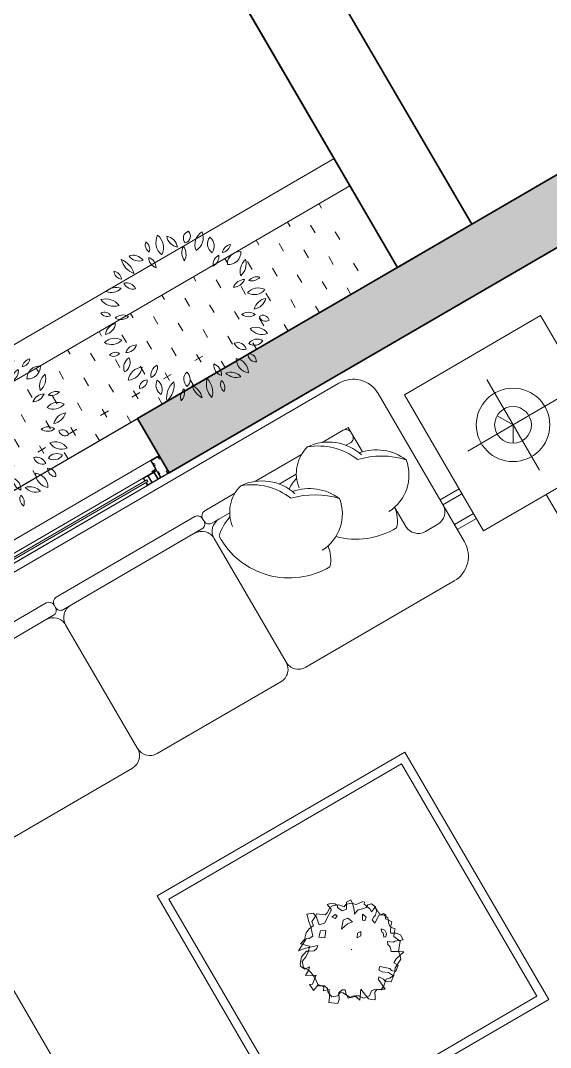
# Model space of a CAD drawing. Header units: millimetres. Extents: x 403824132 to 733479728, y 1974822364 to 2151530530.
# Drawn here: x 568652169 to 568654026, y 2063077320 to 2063080921 of the extents above; entities that cross this region are included whole.
import ezdxf

# ---------------------------------------------------------------- set-up
doc = ezdxf.new("R2010")
doc.units = ezdxf.units.MM
doc.linetypes.add('HIDDEN', pattern=[0.75, 0.5, -0.25])
for name, color, linetype, lineweight in [('A-DIM', 251, 'Continuous', 15), ('A-HATCH', 251, 'Continuous', 5), ('A-TUONG', 255, 'Continuous', 35), ('E- THAY', 9, 'Continuous', 20), ('E-NoiThat', 32, 'Continuous', 9), ('i_Cay', 114, 'Continuous', 13), ('i_Hatch', 250, 'Continuous', 13), ('i_ThietBi', 32, 'Continuous', 13), ('LD-CUA', 146, 'Continuous', 13), ('LD-KHUAT', 33, 'HIDDEN', 9), ('LD-THAY', 9, 'Continuous', 13)]:
    doc.layers.add(name, color=color, linetype=linetype, lineweight=lineweight)

# ---------------------------------------------------------------- blocks, each defined once
blk = doc.blocks.new('mb-cay40')
at = {"color": 0, "linetype": 'ByBlock'}
for centre, radius, start, end in [((-426.9131589077006, 693.7752466762759), 54.12369999999999, 146.8150690002197, 244.0193430003837), ((-495.9196589076018, 674.7454466763011), 54.12369999999999, 326.8150690002197, 64.01934300038363), ((-299.5701589075907, 710.3054466762878), 100.1777, 149.4737229998766, 231.7585850006217), ((-447.8704589076224, 682.5084466762783), 100.1777, 329.4737229998766, 51.75858500062168), ((-230.6878589075932, 779.3904466762833), 98.06469999999999, 192.3059549999538, 259.6848969996826), ((-344.058958907699, 662.0099466762913), 98.06469999999999, 12.30595499995376, 79.68489699968265), ((-136.2343589076481, 736.8957466763095), 62.92479999999998, 125.4093320002077, 202.7100880001333), ((-230.740058907686, 763.8882466762698), 62.92479999999998, 305.4093320002077, 22.71008800013334), ((16.26654109236551, 684.2603466763248), 136.5301, 133.811686000385, 194.307733999988), ((-210.5471589076042, 749.0423466762695), 136.5301, 313.811686000385, 14.30773399998799), ((112.6560410923557, 711.3373466763078), 137.2196, 163.4642290000644, 212.7905639999698), ((-134.2428589076444, 676.0780466762808), 137.2196, 343.4642290000643, 32.79056399996983), ((-147.5025589076395, 637.821246676278), 79.6564, 145.524785000142, 220.8327340004014), ((-273.4387589076068, 630.8271466763035), 79.6564, 325.524785000142, 40.83273400040141), ((138.3718410924193, 615.5002466762926), 80.63699999999999, 104.100357000399, 168.4650159999594), ((39.71864109238959, 709.8323466762886), 80.63699999999999, 284.100357000399, 348.4650159999595), ((-541.5223589077068, 596.8183466762894), 98.14920000000001, 183.3189289998474, 263.1903650005937), ((-651.1445589076611, 493.6793466763265), 98.14920000000001, 3.318928999847402, 83.19036500059372), ((-554.1702589076594, 555.716446676277), 69.85239999999999, 25.45365099951863, 116.6851969996846), ((-522.4680589076888, 648.1498466762605), 69.85239999999999, 205.4536509995186, 296.6851969996846), ((-390.4405589076341, 597.053746676309), 66.85079999999999, 168.8066020001733, 257.6390980002616), ((-470.3303589076386, 544.7297466762902), 66.85079999999999, 348.8066020001733, 77.63909800026163), ((48.89724109234521, 562.139746676261), 68.7981, 103.8913859995158, 198.9039470000852), ((-32.70725890767062, 606.6362466762985), 68.7981, 283.8913859995158, 18.90394700008519), ((230.3510410923918, 506.037146676299), 141.3623, 100.3005049996434, 160.4476489999013), ((71.86314109229716, 692.4305466762962), 141.3623, 280.3005049996434, 340.4476489999013), ((259.9547410923115, 520.9738466762719), 76.85969999999999, 122.5817349996012, 207.1799879998302), ((150.1931410923426, 550.6291466762632), 76.85969999999999, 302.5817349996012, 27.17998799983019), ((-653.7485589076532, 502.9852466762604), 44.2471, 163.4933459999228, 274.4697339999847), ((-692.7238589076442, 471.4445466763245), 44.2471, 343.4933459999227, 94.46973399998471), ((-620.4297589075868, 356.9077466762828), 75.7726, 22.57230600034306, 98.33354300080866), ((-561.4437589076697, 460.9655466763143), 75.7726, 202.5723060003431, 278.3335430008087), ((213.0515410923108, 368.6593466762861), 79.60759999999999, 86.02821900006174, 161.3697619999351), ((143.1294410924311, 473.5071466763002), 79.60759999999999, 266.0282190000617, 341.3697619999351), ((299.7197410923836, 426.0202466763112), 53.529, 59.98145400028278, 155.6675900001146), ((277.7252410923538, 494.4245466762877), 53.529, 239.9814540002828, 335.6675900001146), ((-680.1407589076553, 301.4285466763176), 101.6635, 69.72013800080484, 135.6489100005381), ((-717.600058907643, 467.8581466763062), 101.6635, 249.7201380008048, 315.6489100005381), ((281.8093410923029, 453.3035466762885), 110.2473, 244.7352629998049, 320.5781150000673), ((319.9207410923555, 283.5921466762593), 110.2473, 64.73526299980486, 140.5781150000674), ((-694.8229589076363, 365.1617466763128), 95.9612, 210.9482359996829, 290.5783940005535), ((-743.3930589076772, 225.974346676303), 95.9612, 30.9482359996829, 110.5783940005535), ((359.2284410923021, 242.1056466762602), 79.1061, 90.25287400078554, 173.52208300028), ((280.2783410924312, 330.1357466762784), 79.1061, 270.2528740007856, 353.5220830002799), ((-736.4670589076995, 276.7996466763216), 75.60229999999999, 224.257649999822, 288.5926610007619), ((-766.5091589076037, 152.3813466762949), 75.60229999999999, 44.25764999982202, 108.5926610007619), ((242.9923410922929, 141.0472466762949), 78.02799999999999, 58.87476400066763, 131.2135240002623), ((-659.0736589076696, 39.63904667626048), 110.8102, 100.8761589997203, 165.4479130002026), ((-787.2373589075869, 176.3009466762742), 110.8102, 280.8761589997204, 345.4479130002026), ((-649.4696589076193, 256.585046676264), 83.90719999999999, 240.5094849996896, 309.291989999972), ((-637.6392589076131, 118.6108466762598), 83.90719999999999, 60.50948499968955, 129.291989999972), ((231.9157410923508, 266.539646676305), 78.02799999999999, 238.8747640006676, 311.2135240002623), ((344.0384410923289, 142.0358466763282), 53.57989999999999, 28.1981360000389, 112.1917869993301), ((371.0219410923892, 216.9645466762668), 53.57989999999999, 208.1981360000389, 292.1917869993301), ((349.6776410924213, 166.3968466762817), 97.6447, 209.1951970002367, 286.7189010004093), ((292.527541092335, 25.24994667626743), 97.6447, 29.19519700023669, 106.7189010004093), ((-716.1905589076923, 74.23634667632723), 87.35799999999999, 234.9744629993681, 331.3792250002423), ((-689.6452589076944, -39.14615332373069), 87.35799999999999, 54.97446299936808, 151.3792250002424), ((208.0612410923932, 37.25554667630786), 77.31559999999999, 208.8071649999463, 283.9198800002828), ((158.9131410923146, -75.04515332368464), 77.31559999999999, 28.80716499994626, 103.9198800002828), ((313.8222410924209, -58.64165332372795), 90.3688, 71.37116600059133, 141.7535400000561), ((271.7177410924342, 82.93484667628945), 90.3688, 251.3711660005913, 321.7535400000561), ((-674.8470589076169, -123.2118533237299), 70.02329999999999, 71.8192460004174, 140.0817599994504), ((-706.7037589076499, -11.75075332372944), 70.02329999999999, 251.8192460004175, 320.0817599994504), ((-551.4629589076503, -83.00365332367801), 74.9971, 87.17243399982254, 157.2364690000009), ((-616.9188589076803, 20.92074667628185), 74.9971, 267.1724339998225, 337.2364690000009), ((296.2157410923683, -68.1395533237228), 50.671, 179.2557220000184, 267.628659000778), ((243.4524410924059, -118.1089533236882), 50.671, 359.2557220000184, 87.62865900077804), ((-557.1729589076713, -163.3047533236968), 77.98479999999999, 113.475291999382, 203.4559599999777), ((-659.7790589075885, -122.8160533237024), 77.98479999999999, 293.475291999382, 23.45595999997768), ((-341.8780589076923, -220.9033533237016), 95.91319999999999, 122.8873139993626, 186.7253339999508), ((-489.2111589075648, -151.593553323728), 95.91319999999999, 302.8873139993626, 6.725333999950768), ((69.87894109232002, -150.8368533236935), 70.3103, 173.6499809998805, 254.6514450005405), ((-18.61045890764217, -210.8629533236744), 70.3103, 353.6499809998805, 74.65144500054049), ((274.5892410923552, -86.62635332370701), 116.145, 186.5486859998972, 256.8911319994462), ((132.8601410923875, -212.990753323691), 116.145, 6.548685999897183, 76.89113199944619), ((-604.7676589076873, -147.1679533237184), 106.605, 271.6327640008068, 352.0267889999677), ((-496.1556589076645, -268.5169533236767), 106.605, 91.63276400080674, 172.0267889999677), ((-132.5331589076959, -236.0941533236837), 75.353, 148.7876610002004, 221.5977110001933), ((-253.3297589076974, -247.0719533237279), 75.353, 328.7876610002005, 41.59771100019329), ((161.8329410923761, -136.5778533236808), 96.71849999999999, 218.6962139999035, 286.2415449999098), ((113.3978410923155, -289.9039533237083), 96.71849999999999, 38.69621399990353, 106.2415449999098), ((-472.8800589076418, -293.5357533236747), 49.2563, 76.54190599947391, 193.4774260002929), ((-509.3162589076674, -257.1117533236902), 49.2563, 256.541905999474, 13.4774260002929), ((-314.2852589076501, -280.7871533237339), 91.05040000000001, 159.1169869998805, 230.3606240003511), ((-457.4404589076003, -318.4468533237086), 91.05040000000001, 339.1169869998805, 50.36062400035106), ((-220.1570589075855, -348.4649533237389), 108.6658, 122.1169890002436, 201.7275269999994), ((-378.8747589077102, -296.6562533236793), 108.6658, 302.1169890002436, 21.72752699999944), ((99.92604109243257, -278.0229533236925), 148.0051, 165.2071100000012, 218.3217489999558), ((-159.2895589076797, -332.0080533237124), 148.0051, 345.2071100000012, 38.32174899995582), ((110.3971410924278, -276.4030533237237), 64.3426, 156.7754189998254, 231.2879720002375), ((11.02814109236351, -301.2369533236779), 64.3426, 336.7754189998254, 51.28797200023745), ((-170.4776589077082, -363.9031533237066), 62.5472, 129.7475050000398, 206.070901000292), ((-266.6537589076324, -343.3009533236764), 62.5472, 309.7475050000398, 26.07090100029198), ((-159.7919589076482, -372.2426533237012), 84.6027, 5.31956000003229, 80.41896799967047), ((-61.47215890765074, -280.976453323703), 84.6027, 185.3195600000323, 260.4189679996705)]:
    blk.add_arc(centre, radius, start, end, dxfattribs=at)
blk = doc.blocks.new('tv')
at = {"layer": 'i_ThietBi'}
for points in [[(-124298533.7334513, 101887768.0819736), (-124300227.3539963, 101887768.0819736), (-124300277.3539963, 101887728.0819736), (-124298468.3539963, 101887728.0819736)], [(-124298468.3539963, 101887688.0819736), (-124300277.3539963, 101887688.0819736), (-124300277.3539963, 101887728.0819736), (-124298468.3539963, 101887728.0819736)]]:
    blk.add_lwpolyline(points, close=True, dxfattribs=at)
blk = doc.blocks.new('kkkk')
h = blk.add_hatch(color=250)
edge = h.paths.add_edge_path()
edge.add_line((333058.7503477686, 105336.6100560361), (333060.2503477686, 105336.6100560361))
edge.add_line((333060.2503477686, 105336.6100560361), (333060.2503477686, 105341.6100560361))
edge.add_line((333060.2503477686, 105341.6100560361), (333061.7503477686, 105341.6100560361))
edge.add_line((333061.7503477686, 105341.6100560361), (333061.7503477686, 105371.6100560361))
edge.add_line((333061.7503477686, 105371.6100560361), (333027.5003477686, 105371.6100560361))
edge.add_line((333027.5003477686, 105371.6100560361), (333027.5003477686, 105386.6100560362))
edge.add_line((333027.5003477686, 105386.6100560362), (333022.1618856793, 105386.6100560362))
edge.add_line((333022.1618856793, 105386.6100560362), (333022.1618856793, 105383.6100560361))
edge.add_line((333022.1618856793, 105383.6100560361), (333023.6618856793, 105383.6100560361))
edge.add_line((333023.6618856793, 105383.6100560361), (333023.6618856793, 105385.1100560361))
edge.add_line((333023.6618856793, 105385.1100560361), (333026.0003477686, 105385.1100560361))
edge.add_line((333026.0003477686, 105385.1100560361), (333026.0003477686, 105378.0508778042))
edge.add_line((333026.0003477686, 105378.0508778042), (333023.6618856793, 105378.0508778042))
edge.add_line((333023.6618856793, 105378.0508778042), (333023.6618856793, 105379.5508778041))
edge.add_line((333023.6618856793, 105379.5508778041), (333022.1618856793, 105379.5508778041))
edge.add_line((333022.1618856793, 105379.5508778041), (333022.1618856793, 105376.5508778041))
edge.add_line((333022.1618856793, 105376.5508778041), (333026.0003477686, 105376.5508778041))
edge.add_line((333026.0003477686, 105376.5508778041), (333026.0003477686, 105371.6100560361))
edge.add_line((333026.0003477686, 105371.6100560361), (332991.7503477686, 105371.6100560361))
edge.add_line((332991.7503477686, 105371.6100560361), (332991.7503477686, 105341.6100560361))
edge.add_line((332991.7503477686, 105341.6100560361), (332993.2503477686, 105341.6100560361))
edge.add_line((332993.2503477686, 105341.6100560361), (332993.2503477686, 105336.6100560361))
edge.add_line((332993.2503477686, 105336.6100560361), (332994.7503477685, 105336.6100560361))
edge.add_line((332994.7503477685, 105336.6100560361), (332994.7503477685, 105341.6100560361))
edge.add_line((332994.7503477685, 105341.6100560361), (333002.2503477686, 105341.6100560361))
edge.add_line((333002.2503477686, 105341.6100560361), (333002.2503477686, 105343.1100560361))
edge.add_line((333002.2503477686, 105343.1100560361), (332993.2503477686, 105343.1100560361))
edge.add_line((332993.2503477686, 105343.1100560361), (332993.2503477686, 105370.1100560361))
edge.add_line((332993.2503477686, 105370.1100560361), (333006.8920954218, 105370.1100560361))
edge.add_arc((333010.0003477685, 105367.6396451521), 3.970410884021193, 141.5226399061715, 209.9999999996041)
edge.add_line((333006.5618710796, 105365.6544397101), (333007.8609091851, 105366.4044397101))
edge.add_arc((333010.0003477685, 105367.6396451522), 2.470410884022959, -390.0000000008324, -150.0000000000441, ccw=False)
edge.add_line((333012.1397863518, 105366.4044397101), (333013.4388244577, 105365.6544397101))
edge.add_arc((333010.0003477685, 105367.6396451521), 3.970410884017615, -29.99999999942238, 38.47736009484422)
edge.add_line((333013.1086001153, 105370.1100560362), (333040.3920954216, 105370.1100560361))
edge.add_arc((333043.5003477685, 105367.6396451521), 3.970410884021193, 141.5226399061715, 209.9999999996041)
edge.add_line((333040.0618710795, 105365.6544397101), (333041.3609091852, 105366.4044397101))
edge.add_arc((333043.5003477685, 105367.6396451522), 2.470410884022959, -390.0000000008324, -150.0000000000441, ccw=False)
edge.add_line((333045.639786352, 105366.4044397101), (333046.9388244575, 105365.6544397101))
edge.add_arc((333043.5003477685, 105367.6396451521), 3.970410884017615, -29.99999999942238, 38.47736009484422)
edge.add_line((333046.6086001155, 105370.1100560362), (333060.2503477686, 105370.1100560361))
edge.add_line((333060.2503477686, 105370.1100560361), (333060.2503477686, 105343.1100560361))
edge.add_line((333060.2503477686, 105343.1100560361), (333051.2503477687, 105343.1100560361))
edge.add_line((333051.2503477687, 105343.1100560361), (333051.2503477687, 105341.6100560361))
edge.add_line((333051.2503477687, 105341.6100560361), (333058.7503477686, 105341.6100560361))
edge.add_line((333058.7503477686, 105341.6100560361), (333058.7503477686, 105336.6100560361))
blk.add_lwpolyline([(333026.0003477686, 105378.0508778042), (333026.0003477686, 105385.1100560361), (333023.6618856793, 105385.1100560361), (333023.6618856793, 105383.6100560361), (333022.1618856793, 105383.6100560361), (333022.1618856793, 105386.6100560362), (333027.5003477686, 105386.6100560362), (333027.5003477686, 105371.6100560361), (333061.7503477686, 105371.6100560361), (333061.7503477686, 105341.6100560361), (333060.2503477686, 105341.6100560361), (333060.2503477686, 105336.6100560361), (333058.7503477686, 105336.6100560361), (333058.7503477686, 105341.6100560361), (333051.2503477687, 105341.6100560361), (333051.2503477687, 105343.1100560361), (333060.2503477686, 105343.1100560361), (333060.2503477686, 105370.1100560361), (333046.6086001155, 105370.1100560362, -0.3080097014273616), (333046.9388244575, 105365.6544397101), (333045.639786352, 105366.4044397101, 1.732050807573783), (333041.3609091852, 105366.4044397101), (333040.0618710795, 105365.6544397101, -0.3080097014276107), (333040.3920954216, 105370.1100560361), (333013.1086001153, 105370.1100560362, -0.3080097014273616), (333013.4388244577, 105365.6544397101), (333012.1397863518, 105366.4044397101, 1.732050807573783), (333007.8609091851, 105366.4044397101), (333006.5618710796, 105365.6544397101, -0.3080097014276107), (333006.8920954218, 105370.1100560361), (332993.2503477686, 105370.1100560361), (332993.2503477686, 105343.1100560361), (333002.2503477686, 105343.1100560361), (333002.2503477686, 105341.6100560361), (332994.7503477685, 105341.6100560361), (332994.7503477685, 105336.6100560361), (332993.2503477686, 105336.6100560361), (332993.2503477686, 105341.6100560361), (332991.7503477686, 105341.6100560361), (332991.7503477686, 105371.6100560361), (333026.0003477686, 105371.6100560361), (333026.0003477686, 105376.5508778041), (333022.1618856793, 105376.5508778041), (333022.1618856793, 105379.5508778041), (333023.6618856793, 105379.5508778041), (333023.6618856793, 105378.0508778042)], format="xyb", close=True)
blk = doc.blocks.new('ccccc')
h = blk.add_hatch(color=250)
h.paths.add_polyline_path([(333034.3144056356, 105325.3407150077), (333084.3144056355, 105325.3407150077), (333084.3144056355, 105326.8407150077), (333077.6940542447, 105326.8407150077), (333077.6940542447, 105353.8407150077), (333084.3144056355, 105353.8407150077), (333084.3144056355, 105355.3407150077), (333034.3144056356, 105355.3407150077), (333034.3144056356, 105346.7373347332), (333035.8144056356, 105346.7373347332), (333035.8144056356, 105353.8407150077), (333052.1347392885, 105353.8407150077), (333052.1347392885, 105326.8407150077), (333035.8144056356, 105326.8407150077), (333035.8144056356, 105333.9440952822), (333034.3144056356, 105333.9440952822)])
h.paths.add_polyline_path([(333053.6347392886, 105326.8407150077), (333053.6347392886, 105353.8407150077), (333076.1940542446, 105353.8407150077), (333076.1940542446, 105326.8407150077)], flags=16)
for p, q in [((333034.3144056356, 105346.7373347332), (333035.8144056356, 105346.7373347332)), ((333052.1347392885, 105353.8407150077), (333052.1347392885, 105326.8407150077)), ((333053.6347392886, 105353.8407150077), (333053.6347392886, 105326.8407150077)), ((333076.1940542446, 105353.8407150077), (333076.1940542446, 105326.8407150077)), ((333077.6940542447, 105353.8407150077), (333077.6940542447, 105326.8407150077)), ((333084.3144056355, 105355.3407150077), (333084.3144056355, 105353.8407150077)), ((333034.3144056356, 105333.9440952822), (333035.8144056356, 105333.9440952822)), ((333084.3144056355, 105326.8407150077), (333084.3144056355, 105325.3407150077))]:
    blk.add_line(p, q)
for points in [[(333084.3144056355, 105355.3407150077), (333034.3144056356, 105355.3407150077), (333034.3144056356, 105346.7373347332)], [(333052.1347392885, 105353.8407150077), (333035.8144056356, 105353.8407150077), (333035.8144056356, 105346.7373347332)], [(333076.1940542446, 105353.8407150077), (333053.6347392886, 105353.8407150077)], [(333084.3144056355, 105353.8407150077), (333077.6940542447, 105353.8407150077)], [(333034.3144056356, 105333.9440952822), (333034.3144056356, 105325.3407150077), (333084.3144056355, 105325.3407150077)], [(333035.8144056356, 105333.9440952822), (333035.8144056356, 105326.8407150077), (333052.1347392885, 105326.8407150077)], [(333053.6347392886, 105326.8407150077), (333076.1940542446, 105326.8407150077)], [(333077.6940542447, 105326.8407150077), (333084.3144056355, 105326.8407150077)]]:
    blk.add_lwpolyline(points)
blk = doc.blocks.new('dasdsd')
at = {"linetype": 'HIDDEN', "ltscale": 0.05}
for p, q in [((-9.569141384446992, -15.90723716295906), (-9.569141384446992, 0)), ((9.569141384446992, 0), (-9.569141384446992, 0)), ((9.569141384446992, -15.90723716294451), (9.569141384446992, 0)), ((-16.34979056974407, -18.90631077674334), (-107.8912883332232, -23.1459015282162)), ((-10.46026030555367, -16.12276114153791), (-15.45867164875381, -18.69078679804806)), ((9.569141384330578, -15.90723716295906), (-9.569141384446992, -15.90723716295906))]:
    blk.add_line(p, q, dxfattribs=at)
for centre, radius, start, end in [((-106.2585171776591, -28.09938181765028), 5.215640768237306, 108.2433054779571, 251.7566945220429), ((-40.96028682653559, 286.6360905124457), 326.6202464477597, 258.1751875100508, 278.8996242376831), ((-16.34979056974407, -16.9563107767899), 1.95, 270, 297.1926651147454), ((-9.569141384446992, -17.85723716302891), 1.95, 90, 117.1926651147453), ((9.569141384446992, -25.97958644191385), 10.07234927896024, 270, 90)]:
    blk.add_arc(centre, radius, start, end, dxfattribs=at)
blk = doc.blocks.new('fffsf')
h = blk.add_hatch(color=250)
h.paths.add_polyline_path([(333183.8310297608, 105395.8081060237), (333133.8310297608, 105395.8081060237), (333133.8310297608, 105394.3081060237), (333140.4513811519, 105394.3081060237), (333140.4513811519, 105367.3081060237), (333133.8310297608, 105367.3081060237), (333133.8310297608, 105364.3081060237), (333118.8310297608, 105364.3081060237), (333118.8310297608, 105361.3081060237), (333135.3310297608, 105361.3081060237), (333135.3310297608, 105365.8081060237), (333183.8310297608, 105365.8081060237), (333183.8310297608, 105374.4114862982), (333182.3310297608, 105374.4114862982), (333182.3310297608, 105367.3081060237), (333166.0106961079, 105367.3081060237), (333166.0106961079, 105394.3081060237), (333182.3310297608, 105394.3081060237), (333182.3310297608, 105387.2047257492), (333183.8310297608, 105387.2047257492)])
h.paths.add_polyline_path([(333164.5106961079, 105394.3081060237), (333164.5106961079, 105367.3081060237), (333141.9513811518, 105367.3081060237), (333141.9513811518, 105394.3081060237)], flags=16)
for p, q in [((333133.8310297608, 105395.8081060237), (333133.8310297608, 105394.3081060237)), ((333140.4513811519, 105394.3081060237), (333140.4513811519, 105367.3081060237)), ((333141.9513811518, 105394.3081060237), (333141.9513811518, 105367.3081060237)), ((333164.5106961079, 105394.3081060237), (333164.5106961079, 105367.3081060237)), ((333166.0106961079, 105394.3081060237), (333166.0106961079, 105367.3081060237)), ((333183.8310297608, 105387.2047257492), (333182.3310297608, 105387.2047257492)), ((333183.8310297608, 105374.4114862982), (333182.3310297608, 105374.4114862982))]:
    blk.add_line(p, q)
for points in [[(333133.8310297608, 105395.8081060237), (333183.8310297608, 105395.8081060237), (333183.8310297608, 105387.2047257492)], [(333133.8310297608, 105394.3081060237), (333140.4513811519, 105394.3081060237)], [(333141.9513811518, 105394.3081060237), (333164.5106961079, 105394.3081060237)], [(333166.0106961079, 105394.3081060237), (333182.3310297608, 105394.3081060237), (333182.3310297608, 105387.2047257492)], [(333183.8310297608, 105374.4114862982), (333183.8310297608, 105365.8081060237), (333135.3310297608, 105365.8081060237), (333135.3310297608, 105361.3081060237), (333118.8310297608, 105361.3081060237)], [(333133.8310297608, 105367.3081060237), (333133.8310297608, 105364.3081060237), (333118.8310297608, 105364.3081060237), (333118.8310297608, 105361.3081060237)], [(333140.4513811519, 105367.3081060237), (333133.8310297608, 105367.3081060237)], [(333164.5106961079, 105367.3081060237), (333141.9513811518, 105367.3081060237)], [(333182.3310297608, 105374.4114862982), (333182.3310297608, 105367.3081060237), (333166.0106961079, 105367.3081060237)]]:
    blk.add_lwpolyline(points)
blk = doc.blocks.new('*U223')
for points in [[(88.41580056528618, 82.17994154020562), (88.41580056524253, 80.6033802745078), (77.17966634732147, 80.60338027449323), (77.17966634729966, 69.39661972550675), (88.41580056521342, 69.39661972551403), (88.41580056528618, 67.82005845976528, 0.2403906807314063), (91.14311726333106, 71.99999999998546), (80.17966634737968, 71.99999999998546), (80.17966634732147, 77.99999999998543), (91.14311726327287, 77.99999999998543, 0.2403906807301442)], [(799.5920245947626, 82.17994154014741), (799.5920245948354, 80.6033802744132), (810.8281588127423, 80.60338027440594), (810.8281588127272, 69.39661972541944), (799.592024594806, 69.39661972542672), (799.5920245947626, 67.82005845970707, -0.2403906807314063), (796.8647078967688, 71.99999999992724), (807.8281588127126, 71.99999999992724), (807.828158812669, 77.99999999993452), (796.864707896718, 77.99999999994179, -0.2403906807301442)], [(905.423625724804, 82.17994153920152), (905.4236257248403, 80.60338027349644), (894.1874915069266, 80.60338027346006), (894.1874915069845, 69.39661972447357), (905.4236257248987, 69.39661972450267), (905.4236257248331, 67.82005845875392, 0.2403906807314063), (908.1509424228127, 71.99999999901047), (897.1874915068609, 71.99999999896681), (897.1874915069047, 77.99999999895226), (908.150942422856, 77.99999999898864, 0.2403906807301442)]]:
    blk.add_hatch(color=250).paths.add_polyline_path(points)
for p, q in [((850.0078251598887, 89.99999999997091), (44.50000000021828, 90.00000000004366)), ((850.0078251598743, 89.99999999991269), (88.00000000023283, 89.99999999998545)), ((855.0078251597798, 89.9999999988213), (1617.015650301339, 89.99999999983993)), ((88.00000000024738, 59.99999999998546), (850.0078251598887, 59.99999999989814)), ((1617.015650301413, 59.99999999983993), (855.0078251598597, 59.99999999880675)), ((35.00000000011642, 20), (1670.015650301457, 20))]:
    blk.add_line(p, q)
for points in [[(88.41580056528618, 82.17994154020562), (88.41580056524253, 80.6033802745078), (77.17966634732147, 80.60338027449323), (77.17966634729966, 69.39661972550675), (88.41580056521342, 69.39661972551403), (88.41580056528618, 67.82005845976528, 0.2403906807314063), (91.14311726333106, 71.99999999998546), (80.17966634737968, 71.99999999998546), (80.17966634732147, 77.99999999998543), (91.14311726327287, 77.99999999998543, 0.2403906807301443)], [(799.5920245947626, 82.17994154014741), (799.5920245948354, 80.6033802744132), (810.8281588127423, 80.60338027440594), (810.8281588127272, 69.39661972541944), (799.592024594806, 69.39661972542672), (799.5920245947626, 67.82005845970707, -0.2403906807314063), (796.8647078967688, 71.99999999992724), (807.8281588127126, 71.99999999992724), (807.828158812669, 77.99999999993452), (796.864707896718, 77.99999999994179, -0.2403906807301443)], [(905.423625724804, 82.17994153920152), (905.4236257248403, 80.60338027349644), (894.1874915069266, 80.60338027346006), (894.1874915069845, 69.39661972447357), (905.4236257248987, 69.39661972450267), (905.4236257248331, 67.82005845875392, 0.2403906807314063), (908.1509424228127, 71.99999999901047), (897.1874915068609, 71.99999999896681), (897.1874915069047, 77.99999999895226), (908.150942422856, 77.99999999898864, 0.2403906807301443)]]:
    blk.add_lwpolyline(points, format="xyb", close=True)
for points in [[(807.8281588127126, 71.99999999992724), (80.17966634737968, 71.99999999998546), (80.17966634732147, 77.99999999998543), (807.828158812669, 77.99999999993452)], [(897.1874915069916, 71.99999999894499), (1624.835983954251, 71.9999999998545), (1624.835983954164, 77.99999999986177), (897.1874915069047, 77.99999999895226)]]:
    blk.add_lwpolyline(points, close=True)
at = {"rotation": 270}
blk.add_blockref('kkkk', (-105336.6100560361, 333081.7503477685), dxfattribs=at)
at = {"xscale": -1}
for name, p, rotation in [('ccccc', (333122.3144056175, -105265.3407150657), 359.9999999999902), ('fffsf', (-332278.8232048966, 105455.8081050878), 180.0000000001608), ('kkkk', (107041.6257063375, 333081.7503477685), 90)]:
    blk.add_blockref(name, p, dxfattribs=dict(at, rotation=rotation))
for p in [(-332234.306580494, -105265.3407149498), (-331417.2987550386, -105265.3407159424)]:
    blk.add_blockref('ccccc', p)
at = {"xscale": -0.8000000000000002, "yscale": 0.8, "zscale": 0.8}
blk.add_blockref('dasdsd', (880.0078251598741, 59.99999999895225), dxfattribs=at)
blk = doc.blocks.new('sf2')
at = {"layer": 'E-NoiThat'}
for p, q in [((-123896135.8916755, 101810473.999927), (-123896685.8916755, 101810473.999927)), ((-123896685.8916755, 101810473.999927), (-123896685.8916755, 101809923.999927)), ((-123896135.8916755, 101809923.999927), (-123896135.8916755, 101810473.999927)), ((-123896410.8916755, 101810375.119144), (-123896410.8916755, 101810009.1307101)), ((-123896410.8916755, 101810192.124927), (-123896378.8083421, 101810247.6948904)), ((-123896227.8974585, 101810192.124927), (-123896593.8858925, 101810192.124927)), ((-123896410.8916755, 101810192.124927), (-123896378.8083421, 101810136.5549636)), ((-123896058.8608268, 101810093.999927), (-123896135.8916755, 101810093.999927)), ((-123896058.8608268, 101810073.999927), (-123896135.8916755, 101810073.999927)), ((-123896058.8608268, 101809993.999927), (-123896135.8916755, 101809993.999927)), ((-123896058.8608268, 101809973.999927), (-123896135.8916755, 101809973.999927)), ((-123896685.8916755, 101809923.999927), (-123896135.8916755, 101809923.999927)), ((-123896388.8608268, 101809923.999927), (-123896388.8608268, 101809562.4913085)), ((-123895508.8608268, 101808393.999927), (-123895508.8608268, 101809393.999927)), ((-123895508.8608268, 101809393.999927), (-123894508.8608268, 101809393.999927)), ((-123894508.8608268, 101809393.999927), (-123894508.8608268, 101808393.999927)), ((-123895478.8608268, 101808423.999927), (-123895478.8608268, 101809363.999927)), ((-123895478.8608268, 101809363.999927), (-123894538.8608268, 101809363.999927)), ((-123894538.8608268, 101809363.999927), (-123894538.8608268, 101808423.999927)), ((-123895041.0514099, 101809048.4342494), (-123895023.1447615, 101809056.5021734)), ((-123895036.1678442, 101809048.4342494), (-123895031.2841275, 101809058.8072174)), ((-123895031.2841275, 101809058.8072174), (-123895018.2610339, 101809066.8747094)), ((-123895023.1447615, 101809056.5021734), (-123895011.7494439, 101809056.5021734)), ((-123895018.2610339, 101809066.8747094), (-123895006.8658891, 101809070.3323294)), ((-123895011.7494439, 101809056.5021734), (-123894992.2150303, 101809043.8241614)), ((-123895006.8658891, 101809070.3323294), (-123895010.1216787, 101809048.4342494)), ((-123894982.4477371, 101809042.6718014), (-123894958.0293367, 101809059.9597934)), ((-123894958.0293367, 101809059.9597934), (-123894951.5179303, 101809055.3484094)), ((-123894953.1458575, 101809053.0444454), (-123894949.8899923, 101809068.0273934)), ((-123894946.6342783, 101809021.9262974), (-123894953.1458575, 101809053.0444454)), ((-123894951.5179303, 101809055.3484094), (-123894941.7504643, 101809049.5869334)), ((-123894949.8899923, 101809068.0273934), (-123894928.7274679, 101809076.0951014)), ((-123894928.7274679, 101809076.0951014), (-123894923.8439887, 101809059.9597934)), ((-123894923.8439887, 101809059.9597934), (-123894922.2158779, 101809053.0444454)), ((-123894922.2158779, 101809053.0444454), (-123894918.9601747, 101809031.1465814)), ((-123895119.1898635, 101809016.1634174), (-123895106.1667915, 101809017.3159934)), ((-123895106.1667915, 101809017.3159934), (-123895094.7714955, 101809018.4685694)), ((-123895094.7714955, 101809018.4685694), (-123895085.0041915, 101809028.8414294)), ((-123895086.6321835, 101809041.5192254), (-123895068.7255027, 101809042.6718014)), ((-123895085.0041915, 101809027.6889614), (-123895086.6321835, 101809041.5192254)), ((-123895085.0041915, 101809028.8414294), (-123895080.1206475, 101809032.2989414)), ((-123895080.1206475, 101809011.5533294), (-123895085.0041915, 101809027.6889614)), ((-123895080.1206475, 101809032.2989414), (-123895063.8417859, 101809036.9092454)), ((-123895068.7255027, 101809042.6718014), (-123895057.3302715, 101809021.9262974)), ((-123895063.8417859, 101809036.9092454), (-123895054.0745035, 101809032.2991574)), ((-123895057.3302715, 101809021.9262974), (-123895041.0514099, 101809024.2312334)), ((-123895054.0745035, 101809032.2991574), (-123895041.0514099, 101809048.4342494)), ((-123895041.0514099, 101809024.2312334), (-123895032.9120547, 101809042.6718014)), ((-123895032.9120547, 101809042.6718014), (-123895036.1678442, 101809048.4342494)), ((-123895014.0993511, 101809024.3724974), (-123895016.6497603, 101809017.1499974)), ((-123895016.6497603, 101809017.1499974), (-123895006.4482207, 101809013.5383694)), ((-123894998.7971011, 101809024.3724974), (-123895014.0993511, 101809024.3724974)), ((-123895010.1216787, 101809048.4342494), (-123895008.4937515, 101809043.8241614)), ((-123895008.4937515, 101809043.8241614), (-123894993.8427955, 101809035.7566694)), ((-123895006.4482207, 101809013.5383694), (-123894998.7971011, 101809024.3724974)), ((-123894993.8427955, 101809035.7566694), (-123894966.1688593, 101809017.3162094)), ((-123894992.2150303, 101809043.8241614), (-123894982.4477371, 101809042.6718014)), ((-123894966.1688593, 101809017.3162094), (-123894946.6342783, 101809021.9262974)), ((-123894941.7504643, 101809049.5869334), (-123894930.3553843, 101809044.9769534)), ((-123894930.3553843, 101809044.9769534), (-123894928.7274679, 101809032.2991574)), ((-123894928.7274679, 101809032.2991574), (-123894928.7274679, 101809029.9940054)), ((-123894928.7274679, 101809029.9940054), (-123894909.1930435, 101809027.6889614)), ((-123894918.9601747, 101809031.1465814), (-123894907.5651055, 101808998.8752094)), ((-123894909.1930435, 101809027.6889614), (-123894892.9141711, 101809020.7737214)), ((-123894892.9141711, 101809020.7737214), (-123894876.6353203, 101809003.4857294)), ((-123895148.4917754, 101808978.1305694), (-123895141.9802395, 101808993.1134094)), ((-123895141.9802395, 101808993.1134094), (-123895128.9571675, 101808997.7228494)), ((-123895128.9571675, 101808997.7228494), (-123895119.1898635, 101808991.9610494)), ((-123895127.3291755, 101808981.5876494), (-123895119.1898635, 101809005.7904494)), ((-123895127.3291755, 101808970.0629694), (-123895127.3291755, 101808981.5876494)), ((-123895124.0735155, 101809011.5533294), (-123895119.1898635, 101809016.1634174)), ((-123895119.1898635, 101809005.7904494), (-123895124.0735155, 101809011.5533294)), ((-123895119.1898635, 101808991.9610494), (-123895106.1667915, 101808994.2657694)), ((-123895106.1667915, 101808994.2657694), (-123895091.5157275, 101808998.8752094)), ((-123895091.5157275, 101808998.8752094), (-123895071.9813139, 101808993.1134094)), ((-123895075.2370063, 101808996.5704894), (-123895080.1206475, 101809011.5533294)), ((-123895071.9813139, 101808993.1134094), (-123895075.2370063, 101808996.5704894)), ((-123895052.4500755, 101808972.9789694), (-123895044.8489275, 101808992.3530894)), ((-123895044.8489275, 101808992.3530894), (-123895028.1264451, 101808994.5055294)), ((-123895028.1264451, 101808994.5055294), (-123895006.8431983, 101808969.7497694)), ((-123894956.6754919, 101808993.4287694), (-123894939.9530851, 101809002.0396094)), ((-123894941.473185, 101808972.9789694), (-123894956.6754919, 101808993.4287694)), ((-123894924.7507999, 101808985.8936094), (-123894941.473185, 101808972.9789694)), ((-123894939.9530851, 101809002.0396094), (-123894924.7507999, 101808985.8936094)), ((-123894907.5651055, 101808998.8752094), (-123894892.9141711, 101808998.8752094)), ((-123894892.9141711, 101808998.8752094), (-123894883.1468671, 101809002.3333694)), ((-123894883.1468671, 101809002.3333694), (-123894839.1939235, 101808980.4352894)), ((-123894857.1007555, 101808997.7228494), (-123894879.8911963, 101808974.6724094)), ((-123894876.6353203, 101809003.4857294), (-123894857.1007555, 101808997.7228494)), ((-123895161.5147395, 101808943.5543694), (-123895143.6081235, 101808945.8580094)), ((-123895156.6311955, 101808940.0962094), (-123895148.4917754, 101808945.8580094)), ((-123895143.6081235, 101808963.1477294), (-123895148.4917754, 101808978.1305694)), ((-123895148.4917754, 101808958.5372094), (-123895146.8639995, 101808960.8419294)), ((-123895148.4917754, 101808953.9256094), (-123895148.4917754, 101808958.5372094)), ((-123895148.4917754, 101808945.8580094), (-123895148.4917754, 101808953.9256094)), ((-123895146.8639995, 101808976.9771294), (-123895127.3291755, 101808970.0629694)), ((-123895146.8639995, 101808960.8419294), (-123895146.8639995, 101808976.9771294)), ((-123895133.8408195, 101808952.7743294), (-123895143.6081235, 101808963.1477294)), ((-123895143.6081235, 101808945.8580094), (-123895117.5618715, 101808929.7228094)), ((-123895125.7013995, 101808950.4696094), (-123895133.8408195, 101808952.7743294)), ((-123895115.9340955, 101808944.7067294), (-123895125.7013995, 101808950.4696094)), ((-123895102.6176955, 101808963.2924494), (-123895098.0570715, 101808976.2081694)), ((-123895091.9760235, 101808954.6816094), (-123895102.6176955, 101808963.2924494)), ((-123895098.0570715, 101808976.2081694), (-123895096.5368635, 101808978.3606094)), ((-123895096.5368635, 101808978.3606094), (-123895085.8951915, 101808960.0632494)), ((-123895085.8951915, 101808960.0632494), (-123895091.9760235, 101808954.6816094)), ((-123895034.2073095, 101808975.1314094), (-123895052.4500755, 101808972.9789694)), ((-123895006.8431983, 101808969.7497694), (-123895034.2073095, 101808975.1314094)), ((-123894865.2400243, 101808975.8247694), (-123894905.9371783, 101808961.9953694)), ((-123894905.9371783, 101808961.9953694), (-123894897.7978123, 101808955.0801294)), ((-123894897.7978123, 101808955.0801294), (-123894886.4026243, 101808952.7743294)), ((-123894886.4026243, 101808952.7743294), (-123894871.7516791, 101808959.6895694)), ((-123894879.8911963, 101808974.6724094), (-123894865.2400243, 101808958.5372094)), ((-123894871.7516791, 101808959.6895694), (-123894861.9843751, 101808965.4524494)), ((-123894839.1939235, 101808980.4352894), (-123894865.2400243, 101808975.8247694)), ((-123894865.2400243, 101808958.5372094), (-123894850.5892195, 101808949.3172494)), ((-123894861.9843751, 101808965.4524494), (-123894837.5661475, 101808956.2324894)), ((-123894850.5892195, 101808949.3172494), (-123894831.0546115, 101808941.2496494)), ((-123894837.5661475, 101808956.2324894), (-123894819.6596395, 101808936.6391294)), ((-123895171.2820435, 101808904.3687294), (-123895164.7705075, 101808914.7410494)), ((-123895166.3982835, 101808922.8086494), (-123895163.1428395, 101808928.5715294)), ((-123895161.5147395, 101808908.9781694), (-123895166.3982835, 101808922.8086494)), ((-123895164.7705075, 101808934.3344094), (-123895161.5147395, 101808943.5543694)), ((-123895158.2590795, 101808923.9610094), (-123895164.7705075, 101808934.3344094)), ((-123895164.7705075, 101808914.7410494), (-123895158.2590795, 101808923.9610094)), ((-123895163.1428395, 101808928.5715294), (-123895159.8868555, 101808935.4867694)), ((-123895158.2590795, 101808899.7582094), (-123895161.5147395, 101808908.9781694)), ((-123895159.8868555, 101808935.4867694), (-123895156.6311955, 101808940.0962094)), ((-123895117.5618715, 101808929.7228094), (-123895115.9340955, 101808944.7067294)), ((-123895047.8893867, 101808929.9269294), (-123895061.5714963, 101808928.8501694)), ((-123895061.5714963, 101808928.8501694), (-123895053.9703483, 101808915.9344494)), ((-123895053.9703483, 101808915.9344494), (-123895038.7680523, 101808915.9344494)), ((-123895038.7680523, 101808915.9344494), (-123895047.8893867, 101808929.9269294)), ((-123894826.1710675, 101808913.5886894), (-123894844.0775755, 101808912.4363294)), ((-123894844.0775755, 101808912.4363294), (-123894835.9382635, 101808904.3687294)), ((-123894824.5429675, 101808920.5039294), (-123894834.3102715, 101808905.5210894)), ((-123894831.0546115, 101808941.2496494), (-123894824.5429675, 101808920.5039294)), ((-123894818.0315395, 101808929.7228094), (-123894826.1710675, 101808913.5886894)), ((-123894819.6596395, 101808936.6391294), (-123894818.0315395, 101808929.7228094)), ((-123895161.5147395, 101808892.8429694), (-123895171.2820435, 101808904.3687294)), ((-123895169.6542675, 101808876.7077694), (-123895158.2590795, 101808890.5382494)), ((-123895159.8868555, 101808866.3343694), (-123895169.6542675, 101808876.7077694)), ((-123895150.1195515, 101808876.7077694), (-123895161.5147395, 101808892.8429694)), ((-123895158.2590795, 101808890.5382494), (-123895158.2590795, 101808899.7582094)), ((-123895148.4917754, 101808870.9448894), (-123895150.1195515, 101808876.7077694)), ((-123895132.2129355, 101808895.1476894), (-123895135.4687035, 101808890.5382494)), ((-123895135.4687035, 101808890.5382494), (-123895135.4687035, 101808877.8601294)), ((-123895135.4687035, 101808877.8601294), (-123895127.3291755, 101808868.6401694)), ((-123895127.3291755, 101808900.9105694), (-123895132.2129355, 101808895.1476894)), ((-123895122.7508395, 101808890.1062494), (-123895127.3291755, 101808900.9105694)), ((-123895122.7508395, 101808890.1062494), (-123895125.7013995, 101808885.9277294)), ((-123895120.8177475, 101808870.9448894), (-123895125.7013995, 101808885.9277294)), ((-123895001.7125071, 101808891.3244894), (-123895003.0841071, 101808891.3244894)), ((-123895001.7125071, 101808891.3244894), (-123895001.7125071, 101808892.6960894)), ((-123895001.7125071, 101808891.3244894), (-123895001.7125071, 101808889.9528894)), ((-123895001.7125071, 101808891.3244894), (-123895000.3408963, 101808891.3244894)), ((-123894816.4037635, 101808892.8429694), (-123894848.9612275, 101808875.5554094)), ((-123894848.9612275, 101808875.5554094), (-123894822.9151915, 101808854.8096894)), ((-123894839.1939235, 101808889.3858894), (-123894840.8219155, 101808868.6401694)), ((-123894834.3102715, 101808905.5210894), (-123894839.1939235, 101808889.3858894)), ((-123894835.9382635, 101808904.3687294), (-123894816.4037635, 101808892.8429694)), ((-123895174.5380275, 101808849.0468094), (-123895164.7705075, 101808861.7249294)), ((-123895174.5380275, 101808829.4534494), (-123895174.5380275, 101808849.0468094)), ((-123895146.8639995, 101808839.8268494), (-123895174.5380275, 101808829.4534494)), ((-123895164.7705075, 101808861.7249294), (-123895148.4917754, 101808870.9448894)), ((-123895163.1428395, 101808830.6058094), (-123895151.7477595, 101808855.9620494)), ((-123895151.7477595, 101808855.9620494), (-123895159.8868555, 101808866.3343694)), ((-123895140.3522475, 101808839.8268494), (-123895146.8639995, 101808839.8268494)), ((-123895124.0735155, 101808851.3515294), (-123895140.3522475, 101808839.8268494)), ((-123895127.3291755, 101808868.6401694), (-123895120.8177475, 101808870.9448894)), ((-123895119.1898635, 101808842.1315694), (-123895124.0735155, 101808851.3515294)), ((-123895122.4456315, 101808830.6068894), (-123895119.1898635, 101808842.1315694)), ((-123894837.5661475, 101808838.6744894), (-123894855.4727635, 101808828.3000094)), ((-123894839.1939235, 101808843.2839294), (-123894852.2171035, 101808827.1487294)), ((-123894840.8219155, 101808868.6401694), (-123894837.5661475, 101808838.6744894)), ((-123894831.0546115, 101808839.8268494), (-123894839.1939235, 101808843.2839294)), ((-123894814.7756635, 101808834.0639694), (-123894831.0546115, 101808839.8268494)), ((-123894822.9151915, 101808854.8096894), (-123894813.1477795, 101808859.4202094)), ((-123894813.1477795, 101808859.4202094), (-123894814.7756635, 101808840.9792094)), ((-123894814.7756635, 101808840.9792094), (-123894814.7756635, 101808834.0639694)), ((-123895153.3754275, 101808819.0811294), (-123895163.1428395, 101808830.6058094)), ((-123895140.3522475, 101808802.9459294), (-123895153.3754275, 101808819.0811294)), ((-123895143.6081235, 101808800.6401294), (-123895127.3291755, 101808809.8611694)), ((-123895137.0964795, 101808786.8107294), (-123895140.3522475, 101808802.9459294)), ((-123895127.3291755, 101808809.8611694), (-123895117.5618715, 101808815.6229694)), ((-123895117.5618715, 101808815.6229694), (-123895122.4456315, 101808830.6068894)), ((-123894844.0775755, 101808815.6240494), (-123894863.612259, 101808808.7088094)), ((-123894863.612259, 101808808.7088094), (-123894850.5892195, 101808784.5049294)), ((-123894855.4727635, 101808828.3000094), (-123894860.3564155, 101808815.6240494)), ((-123894860.3564155, 101808815.6240494), (-123894855.4727635, 101808805.2506494)), ((-123894855.4727635, 101808805.2506494), (-123894858.7285315, 101808782.2002094)), ((-123894852.2171035, 101808827.1487294), (-123894844.0775755, 101808815.6240494)), ((-123895155.0033115, 101808791.4201694), (-123895143.6081235, 101808800.6401294)), ((-123895119.1898635, 101808784.5049294), (-123895155.0033115, 101808791.4201694)), ((-123895133.8408195, 101808775.2849694), (-123895137.0964795, 101808786.8107294)), ((-123895101.2830315, 101808759.1497694), (-123895133.8408195, 101808775.2849694)), ((-123895106.1667915, 101808776.4373294), (-123895119.1898635, 101808784.5049294)), ((-123895114.3061035, 101808761.4544894), (-123895106.1667915, 101808776.4373294)), ((-123895083.3764155, 101808766.0650094), (-123895085.0041915, 101808756.8439694)), ((-123895057.3302715, 101808790.2678094), (-123895083.3764155, 101808766.0650094)), ((-123895071.9813139, 101808756.8439694), (-123895054.0745035, 101808769.5220894)), ((-123895047.5629027, 101808779.8954894), (-123895057.3302715, 101808790.2678094)), ((-123895054.0745035, 101808769.5220894), (-123895047.5629027, 101808779.8954894)), ((-123894902.6814643, 101808785.6572894), (-123894910.8208195, 101808779.8954894)), ((-123894910.8208195, 101808779.8954894), (-123894907.5651055, 101808769.5220894)), ((-123894899.4257395, 101808775.2849694), (-123894910.8208195, 101808753.3868894)), ((-123894907.5651055, 101808769.5220894), (-123894905.9371783, 101808749.9298094)), ((-123894886.4026243, 101808782.2002094), (-123894902.6814643, 101808785.6572894)), ((-123894891.2861791, 101808781.0478494), (-123894899.4257395, 101808775.2849694)), ((-123894878.2630963, 101808775.2849694), (-123894891.2861791, 101808781.0478494)), ((-123894876.6353203, 101808761.4544894), (-123894886.4026243, 101808782.2002094)), ((-123894858.7285315, 101808782.2002094), (-123894878.2630963, 101808775.2849694)), ((-123894839.1939235, 101808770.6755294), (-123894857.1007555, 101808757.9974094)), ((-123894850.5892195, 101808784.5049294), (-123894839.1939235, 101808770.6755294)), ((-123895096.3994875, 101808746.4716494), (-123895114.3061035, 101808761.4544894)), ((-123895093.1437195, 101808748.7763694), (-123895101.2830315, 101808759.1497694)), ((-123895085.0041915, 101808756.8439694), (-123895096.3994875, 101808746.4716494)), ((-123895086.6321835, 101808743.0145694), (-123895093.1437195, 101808748.7763694)), ((-123895083.3764155, 101808738.4040494), (-123895086.6321835, 101808743.0145694)), ((-123895065.4697239, 101808737.2516894), (-123895083.3764155, 101808738.4040494)), ((-123895081.7484235, 101808737.2516894), (-123895071.9813139, 101808756.8439694)), ((-123895063.8417859, 101808723.4212094), (-123895081.7484235, 101808737.2516894)), ((-123895054.0745035, 101808740.7087694), (-123895065.4697239, 101808737.2516894)), ((-123895047.5629027, 101808734.9469694), (-123895063.8417859, 101808723.4212094)), ((-123895034.5399063, 101808724.5735694), (-123895054.0745035, 101808740.7087694)), ((-123895045.9351375, 101808745.3192894), (-123895047.5629027, 101808734.9469694)), ((-123895036.1678442, 101808760.3021294), (-123895045.9351375, 101808745.3192894)), ((-123895029.6562651, 101808753.3868894), (-123895036.1678442, 101808760.3021294)), ((-123895032.9120547, 101808711.8954494), (-123895029.6562651, 101808753.3868894)), ((-123894988.9593271, 101808731.4888094), (-123895003.6101751, 101808729.1840894)), ((-123894974.3082167, 101808718.8096094), (-123894988.9593271, 101808731.4888094)), ((-123894959.6572715, 101808754.5392494), (-123894966.1688593, 101808711.8954494)), ((-123894936.8669851, 101808723.4212094), (-123894959.6572715, 101808754.5392494)), ((-123894941.7504643, 101808738.4040494), (-123894951.5179303, 101808723.4212094)), ((-123894933.6112819, 101808743.0145694), (-123894941.7504643, 101808738.4040494)), ((-123894930.3553843, 101808745.3192894), (-123894936.8669851, 101808723.4212094)), ((-123894931.9831711, 101808743.0145694), (-123894933.6112819, 101808743.0145694)), ((-123894912.4485847, 101808747.6240094), (-123894931.9831711, 101808743.0145694)), ((-123894922.2158779, 101808747.6240094), (-123894930.3553843, 101808745.3192894)), ((-123894905.9371783, 101808749.9298094), (-123894922.2158779, 101808747.6240094)), ((-123894910.8208195, 101808753.3868894), (-123894912.4485847, 101808747.6240094)), ((-123894865.2400243, 101808752.2345294), (-123894876.6353203, 101808761.4544894)), ((-123894857.1007555, 101808757.9974094), (-123894865.2400243, 101808752.2345294)), ((-123895019.8889719, 101808717.6583294), (-123895034.5399063, 101808724.5735694)), ((-123895024.7726239, 101808716.5059694), (-123895032.9120547, 101808711.8954494)), ((-123895006.8658891, 101808725.7259294), (-123895024.7726239, 101808716.5059694)), ((-123895003.6101751, 101808729.1840894), (-123895019.8889719, 101808717.6583294)), ((-123894997.0986715, 101808721.1164894), (-123895006.8658891, 101808725.7259294)), ((-123894990.5870923, 101808707.2860094), (-123894997.0986715, 101808721.1164894)), ((-123894984.0755131, 101808696.9126094), (-123894990.5870923, 101808707.2860094)), ((-123894974.3082167, 101808704.9802094), (-123894984.0755131, 101808696.9126094)), ((-123894951.5179303, 101808723.4212094), (-123894974.3082167, 101808718.8096094)), ((-123894966.1688593, 101808711.8954494), (-123894974.3082167, 101808704.9802094)), ((-123894538.8608268, 101808423.999927), (-123895478.8608268, 101808423.999927)), ((-123894508.8608268, 101808393.999927), (-123895508.8608268, 101808393.999927))]:
    blk.add_line(p, q, dxfattribs=at)
for points in [[(-123893958.8608268, 101809923.999927, -0.4142135623730966), (-123894058.8608268, 101809823.999927), (-123894658.8608268, 101809823.999927, -0.4142135623730688), (-123894708.8608268, 101809873.999927, -0.4142135623730998), (-123894758.8608268, 101809823.999927), (-123895258.8608268, 101809823.999927, -0.4142135623730955), (-123895308.8608268, 101809873.999927, -0.4142135623730851), (-123895358.8608268, 101809823.999927), (-123895958.8608268, 101809823.999927, -0.4142135623730955), (-123896058.8608268, 101809923.999927), (-123896058.8608268, 101810523.999927, -0.4142135623730998), (-123895958.8608268, 101810623.999927), (-123894058.8608268, 101810623.999927, -0.4142135623730966), (-123893958.8608268, 101810523.999927)], [(-123895288.8608268, 101810473.999927), (-123894728.8608268, 101810473.999927, -0.4142135623730951), (-123894708.8608268, 101810453.999927), (-123894708.8608268, 101810443.999927, -0.4142135623730995), (-123894728.8608268, 101810423.999927), (-123895288.8608268, 101810423.999927, -0.4142135623730951), (-123895308.8608268, 101810443.999927), (-123895308.8608268, 101810453.999927, -0.4142135623730951)], [(-123893808.8608268, 101809643.999927, 0.4142135623730966), (-123893908.8608268, 101809543.999927), (-123893908.8608268, 101808943.999927, 0.4142135623730977), (-123893858.8608268, 101808893.999927, 0.4047778954256885), (-123893908.8608268, 101808843.999927), (-123893908.8608268, 101808243.999927, 0.4142135623730955), (-123893808.8608268, 101808143.999927), (-123893208.8608268, 101808143.999927, 0.4142135623730977), (-123893108.8608268, 101808243.999927), (-123893108.8608268, 101809543.999927, 0.4142135623730966), (-123893208.8608268, 101809643.999927)]]:
    blk.add_lwpolyline(points, format="xyb", close=True, dxfattribs=at)
for points in [[(-123896027.0390804, 101810274.4728657, -0.1477298758543702), (-123895880.9034106, 101810360.4029273, -0.2133427585932454), (-123895751.9602187, 101810486.4336616, -0.1786618101816585)], [(-123895870.7050235, 101810423.999927), (-123895888.8608268, 101810423.999927, -0.4142135623730951), (-123895908.8608268, 101810443.999927), (-123895908.8608268, 101810453.999927, -0.4142135623730951), (-123895888.8608268, 101810473.999927)], [(-123895803.6747017, 101810473.999927), (-123895908.8608268, 101810473.999927), (-123895908.8608268, 101810375.7380266, -0.4142135623730951)], [(-123895901.0921893, 101810367.2514029, -0.30666349490175), (-123895751.9602187, 101810486.4336616, -0.3063299663357472), (-123895654.5364234, 101810377.5889396, 0.8728471598091934)], [(-123895888.8608268, 101810473.999927), (-123895803.6747017, 101810473.999927, -0.4142135623730951)], [(-123895757.6910139, 101810274.4728657, -0.1477298758543702), (-123895611.5553441, 101810360.4029273, -0.2133427585932454), (-123895482.6121521, 101810486.4336616, -0.1786618101816585)], [(-123895631.7441228, 101810367.2514029, -0.30666349490175), (-123895482.6121521, 101810486.4336616, -0.3063299663357472), (-123895385.1883569, 101810377.5889396, 0.8728471598091934)], [(-123895451.1447692, 101810473.999927), (-123895328.8608268, 101810473.999927, -0.4142135623730951), (-123895308.8608268, 101810453.999927), (-123895308.8608268, 101810443.999927, -0.4142135623730995), (-123895328.8608268, 101810423.999927), (-123895400.7978324, 101810423.999927, -0.4142135623730951)], [(-123894297.2288177, 101810473.999927), (-123894688.8608268, 101810473.999927, 0.4142135623730951), (-123894708.8608268, 101810453.999927), (-123894708.8608268, 101810443.999927, 0.4142135623730995), (-123894688.8608268, 101810423.999927), (-123894347.5757547, 101810423.999927, 0.4142135623730951)], [(-123895601.356957, 101810423.999927), (-123895670.1458989, 101810423.999927, -0.4142135623730951)], [(-123895358.8608268, 101810423.999927, -0.4142135623730945), (-123895308.8608268, 101810373.999927), (-123895308.8608268, 101809873.999927, -0.4142135623730951)], [(-123895258.8608268, 101810423.999927, 0.4142135623730951), (-123895308.8608268, 101810373.999927)], [(-123894758.8608268, 101810423.999927, -0.4142135623730951), (-123894708.8608268, 101810373.999927)], [(-123894658.8608268, 101810423.999927, 0.4142135623730945), (-123894708.8608268, 101810373.999927), (-123894708.8608268, 101809873.999927, 0.4142135623730951)], [(-123895621.9678365, 101810391.7925307, 0.0718653790103429), (-123895663.8871717, 101810411.340115, -7.115464291357926)], [(-123895639.6215576, 101810151.4906734, 0.1655406298837506), (-123895608.6899695, 101810085.4267641, 0.4259891687143785), (-123895327.8802664, 101810371.8602575, 0.1215233233290522), (-123895394.5391051, 101810411.340115, -7.115464291357926)], [(-123895883.7688313, 101810148.4421313, -0.3567723648219203), (-123896027.0390804, 101810274.4728657, -0.2495420503229877), (-123895897.223087, 101810378.3329046, 9.616880347716284)], [(-123895614.4207647, 101810148.4421313, -0.3567723648219203), (-123895757.6910139, 101810274.4728657, -0.2495420503229877), (-123895627.8750205, 101810378.3329046, 9.616880347716284)], [(-123895908.9696241, 101810151.4906734, 0.1655406298837506), (-123895878.0380361, 101810085.4267641, 0.2002311474195825), (-123895679.5563524, 101810165.8862631, 0.1215233233290522)], [(-123895908.8608268, 101810151.468129), (-123895908.8608268, 101810073.999927, -0.4142135623730951), (-123895958.8608268, 101810023.999927), (-123896008.8608268, 101810023.999927, -0.4142135623730951), (-123896058.8608268, 101810073.999927)]]:
    blk.add_lwpolyline(points, format="xyb", dxfattribs=at)
blk.add_lwpolyline([(-123895534.3266352, 101810473.999927), (-123895720.4928359, 101810473.999927)], dxfattribs=at)
for radius in [128.3333333333334, 64.16666666666679]:
    blk.add_circle((-123896410.8916755, 101810192.124927), radius, dxfattribs=at)
blk = doc.blocks.new('TANG 1 BT1')
at = {"layer": 'A-HATCH'}
h = blk.add_hatch(color=256, dxfattribs=at)
h.dxf.hatch_style = 1
h.paths.add_polyline_path([(7158834.392582895, 839216.910365944), (7158834.40338719, 837891.891499825), (7159054.403387193, 837891.891499825), (7159054.392582897, 839436.910365944), (7153914.367428423, 839436.910365939), (7153914.367428423, 839216.910365939)])
h.paths.add_polyline_path([(7150554.367428423, 839436.910365939), (7150554.310653077, 838368.6554270984), (7150774.310653077, 838368.6554270984), (7150774.367428423, 839216.910365939), (7151514.367428423, 839216.910365939), (7151514.367428423, 839436.910365939)])
h.paths.add_polyline_path([(7150774.304578072, 836568.6554270984), (7150554.304578072, 836568.6554270984), (7150554.355278415, 835616.8624750825), (7151104.293490312, 835616.869053744), (7151104.293494187, 835319.4682315772), (7151324.293331157, 835319.4682315772), (7151324.293316933, 835616.869053744), (7152824.293494837, 835616.869053744), (7152824.293494837, 833426.8795984447), (7152714.293491956, 833426.8795926793), (7152714.29349484, 833316.8795926797), (7152934.293494836, 833316.8796042103), (7152934.293494836, 835726.8688687666), (7150774.353935611, 835726.8618762125)])
h.paths.add_polyline_path([(7151324.293373614, 834519.4677197175), (7151104.293494189, 834519.4677197175), (7151104.30564033, 832826.9133516661), (7151324.305640263, 832826.9160794099), (7151324.293490244, 833316.8822506294), (7151914.29349484, 833316.8795745915), (7151914.293491955, 833426.8795507496), (7151324.293433158, 833426.8795098679)])
h.paths.add_polyline_path([(7158834.380432876, 835616.8724301188), (7158834.380432876, 834616.8724302229), (7159054.38132507, 834616.8724302229), (7159054.380433111, 835946.8749298701), (7159054.399422782, 837091.8914998248), (7158834.40338719, 837091.8914998248), (7158834.395779532, 836041.8726337034), (7158234.393846916, 836041.8726337034), (7158234.394310373, 835726.8726337056), (7156074.371186494, 835726.8726337051), (7156074.371186494, 835616.8645500309)])
h.paths.add_polyline_path([(7158834.396642498, 835726.8749299373), (7158289.394310373, 835726.8726337056), (7158289.393846915, 835986.8726337039), (7158834.39593021, 835986.8726337039)], flags=16)
h.paths.add_polyline_path([(7158434.392582023, 831596.9007170699), (7158434.392582023, 831391.9098570823), (7158834.392582373, 831391.9061736367), (7158834.392582374, 827616.9110400443), (7158354.335837015, 827616.9110402875), (7158354.335837015, 827396.9110403915), (7159054.392582373, 827396.9110403561), (7159054.392582213, 832816.9110333439), (7158834.392582212, 832816.9110333439), (7158834.392582895, 831816.9061741434), (7156074.381032348, 831816.9294868225), (7156074.381032348, 831596.9294868223)])
h.paths.add_polyline_path([(7158834.392582373, 831596.9061740552), (7158834.392582373, 831446.9061736375), (7158489.392582023, 831446.9097838658), (7158489.392582023, 831596.909784292)], flags=16)
h.paths.add_polyline_path([(7152934.305644855, 831706.9131666891), (7152934.305644858, 831816.913351666), (7151324.305640331, 831816.913351666), (7151324.305640331, 831926.9133516661), (7151104.305640332, 831926.9133516661), (7151104.30564033, 831816.913351666), (7150554.366400784, 831816.9061741251), (7150554.36935917, 830866.8950438554), (7150774.369359169, 830866.8950438554), (7150774.367133453, 831706.9061741378)])
h.paths.add_polyline_path([(7150554.364441079, 828526.9061794691), (7150774.364441081, 828526.9061794691), (7150774.37017006, 830066.8945319966), (7150554.36935917, 830066.8945319966)])
h.paths.add_polyline_path([(7151704.376166527, 827396.9116709569), (7152404.194557026, 827396.9108264266), (7152404.194557026, 827616.910806874), (7150774.367428362, 827616.9154225319), (7150774.368593731, 827726.9061794695), (7150554.36922083, 827726.9061794695), (7150554.367428423, 827616.911099137), (7150554.367428423, 827396.9110402466), (7151404.376166542, 827396.9109419949), (7151404.37616653, 827396.9116709569)])
h.paths.add_polyline_path([(7154604.55816387, 827616.9087649575), (7154604.55816387, 827396.9087649565), (7155304.376166525, 827396.9091954805), (7155304.37616657, 827396.9136104577), (7155604.376166571, 827396.9136104577), (7156654.368521227, 827396.9136259514), (7156654.368925721, 827616.9163596034)])
h.paths.add_polyline_path([(7150304.255845018, 831816.9000444374), (7150304.255845416, 831196.8999719521), (7150554.329719897, 831196.8999719521), (7150554.329719897, 831306.9003201132), (7150414.255845343, 831306.8999719522), (7150414.255845088, 831706.9000444378), (7150554.329236252, 831706.9003925972), (7150554.329783076, 831816.9000444374)])
h.paths.add_polyline_path([(7150304.255844964, 836228.4791837248), (7150304.255844964, 835616.9026857319), (7150554.318615942, 835616.9026857319), (7150554.318615942, 835726.902332314), (7150414.255844965, 835726.902685732), (7150414.255844965, 836118.4791837247), (7150554.366168484, 836118.4788301869), (7150554.366168484, 836228.4791837248)])
at = {"layer": 'i_Hatch', "true_color": 0x46cb3a, "transparency": 33554687}
h = blk.add_hatch(dxfattribs=at)
h.set_pattern_fill('CROSS', color=95, scale=10, double=1)
h.set_pattern_definition([(0, (131342142.5535526, -101073087.0871174), (63.5, 63.5), [31.75, -95.25]), (90, (131342158.4285526, -101073102.9621174), (-63.5, 63.5), [31.75, -95.25])])
h.paths.add_polyline_path([(7155605.371691549, 827066.9183452008), (7158944.386396385, 827066.9128825279), (7158944.386396385, 827396.912882424), (7155605.371691549, 827396.918345201)])
at = {"layer": 'A-TUONG'}
for p, q in [((7154604.55816387, 827616.9087649575), (7156654.369127965, 827616.9128826794)), ((7156654.368723474, 827396.9124781869), (7156654.369127965, 827616.9128826794)), ((7154604.55816387, 827396.9087649565), (7156654.36872347, 827396.910149027))]:
    blk.add_line(p, q, dxfattribs=at)
blk.add_lwpolyline([(7155304.37616657, 827396.9136104577), (7155604.376166571, 827396.9136104577), (7155604.363384927, 826196.9139017756), (7155304.363384927, 826196.9139017756)], close=True, dxfattribs=at)
at = {"layer": 'E- THAY'}
for points in [[(7156654.368723474, 827396.9149927772), (7158354.335837015, 827396.912882485), (7158354.335837015, 827616.9128824852), (7156654.368723474, 827616.9149927772)], [(7155604.371480015, 826956.91810134), (7159054.392582373, 826956.9108610624), (7159054.392582373, 827396.9076231022), (7155604.371480015, 827396.9148634911)], [(7155604.371691549, 827066.9183452008), (7158944.392582374, 827066.9110402518), (7158944.392582374, 827396.911040148), (7155604.371691549, 827396.918345201)]]:
    blk.add_lwpolyline(points, close=True, dxfattribs=at)
at = {"layer": 'E- THAY', "xscale": -1, "rotation": 180}
blk.add_blockref('sf2', (131051943.2543672, 102638267.910293), dxfattribs=at)
at = {"layer": 'i_Cay', "xscale": 0.5, "yscale": 0.5, "zscale": 0.5}
for p in [(7156432.508674104, 827073.0669686549), (7157239.124828327, 827066.9128825279)]:
    blk.add_blockref('mb-cay40', p, dxfattribs=at)
at = {"layer": 'LD-CUA', "xscale": -1}
blk.add_blockref('*U223', (7158359.384373775, 827526.9128824249), dxfattribs=at)
at = {"layer": 'LD-KHUAT', "rotation": 270}
blk.add_blockref('tv', (-94728996.24756064, -123469740.9993249), dxfattribs=at)
blk = doc.blocks.new('SAN VUON BT A-BT1')
at = {"layer": 'A-DIM'}
blk.add_lwpolyline([(7153386.839232473, 839436.910365954), (7161886.864386961, 839436.910365954), (7161886.867803755, 827396.9076230949), (7158436.843284068, 827396.9076230949), (7158437.843284068, 826196.9117103936), (7158587.827192917, 826196.9117103905), (7158587.826766529, 825596.9117256084), (7154087.89269033, 825596.9116169981), (7154086.885921222, 826196.9116017835), (7154236.869063198, 826196.9142380693), (7154236.847970688, 827396.9056837393), (7153386.841835705, 827396.8968067701), (7153386.87349923, 831196.9040174037), (7153136.765294814, 831196.8999719521), (7153136.765294403, 831816.906174073), (7153336.771440356, 831816.8835145556), (7153336.759290338, 835616.8861559428), (7153136.765294363, 835616.9088154332), (7153136.765294363, 836228.5087830342), (7153386.875086147, 836228.5116552404), (7153386.875086147, 839436.910365954)], dxfattribs=at)
at = {"layer": 'E- THAY'}
blk.add_lwpolyline([(7161886.864539343, 839436.928755863), (7161886.867803752, 827396.9076230971), (7158437.843284068, 827396.9077296788), (7158437.843284068, 826196.9118169755), (7158587.822551482, 826196.9117103936), (7158587.822551482, 825596.9117256084), (7158287.854160477, 825596.9098445723), (7158287.85837442, 825296.9097557549), (7154387.862740117, 825296.911699209), (7154387.875386363, 825596.9117171012), (7154087.885921221, 825596.909007285), (7154087.885921221, 826196.9105951472), (7154237.85851061, 826196.9094472459), (7154237.858523319, 827396.9079840193), (7153386.838113964, 827396.8968067212), (7153386.839417342, 831196.9040176873), (7153136.765294814, 831196.906101428), (7153136.765294418, 831816.906174073), (7153336.765365347, 831816.9077942767), (7153336.765365347, 831816.9077942767), (7153336.765365347, 835616.8618762216)], dxfattribs=at)
blk = doc.blocks.new('MBT1 BT1')
at = {"layer": 'E- THAY'}
blk.add_blockref('SAN VUON BT A-BT1', (-75970.5186506696, 193430.5469893871), dxfattribs=at)
blk.add_blockref('TANG 1 BT1', (-73138.04684661701, 193430.5469893871), dxfattribs=at)

msp = doc.modelspace()

# ---------------------------------------------------------------- block references
at = {"layer": 'LD-THAY', "xscale": 1.003354102868896, "yscale": 1.003354102868896, "zscale": 1.003354102868896, "rotation": 210.1906985033857}
msp.add_blockref('MBT1 BT1', (574280723.131012, 2067538947.608971, -0.06580354963675786), dxfattribs=at)

# ---------------------------------------------------------------- next in the draw order: block references
msp.add_blockref('MBT1 BT1', (574280723.131012, 2067538947.608971, -0.06580354963675786), dxfattribs=at)

doc.saveas('drawing.dxf')
